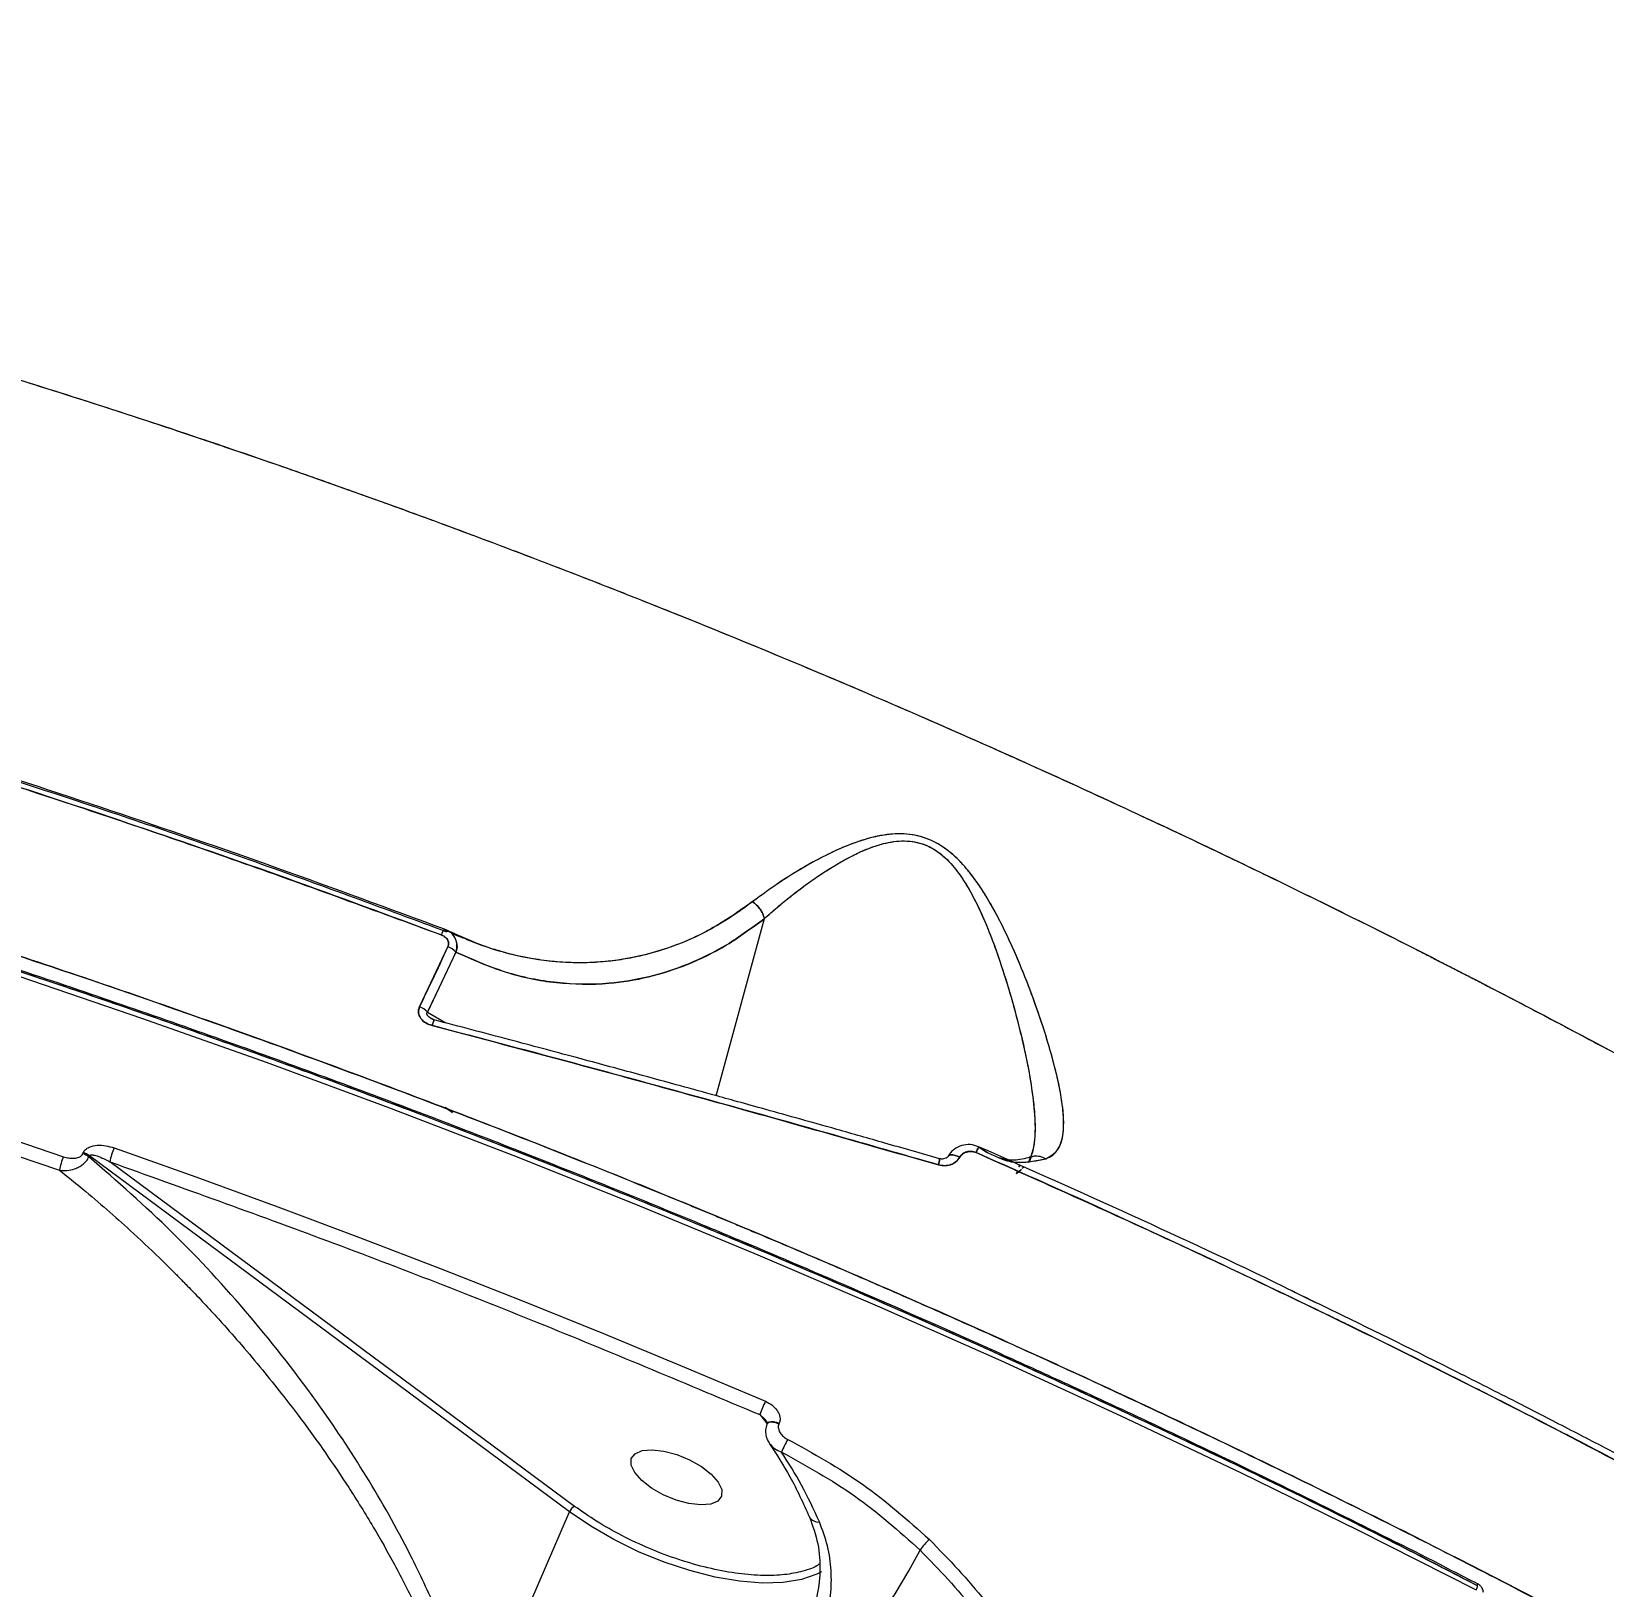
# Model space of a CAD drawing. Header units: millimetres. Extents: x -6234 to 7498, y -6127 to 5103.
# Drawn here: x 4652.8 to 4797.5, y -113.3 to 29.8 of the extents above; entities that cross this region are included whole.
import ezdxf

# ---------------------------------------------------------------- set-up
doc = ezdxf.new("R2010")
doc.units = ezdxf.units.MM
for name, color, linetype in [('DIKOM_ОБЪЕКТ', 7, 'Continuous'), ('DIKOM_РАЗМЕР_ЗОНА', 7, 'Continuous'), ('DIKOM_РАЗМЕР_ОБЪЕКТА', 7, 'Continuous')]:
    doc.layers.add(name, color=color, linetype=linetype)
doc.styles.add('style1', font='arial.ttf', dxfattribs={"width": 0.8})
doc.dimstyles.new('1-50', dxfattribs={"dimtxt": 300, "dimasz": 200, "dimexe": 100, "dimexo": 0, "dimgap": 100, "dimtad": 1, "dimtxsty": 'style1', "dimcen": 200, "dimclrd": 7, "dimclre": 7, "dimclrt": 7, "dimadec": 1, "dimazin": 2, "dimtfac": 1, "dimtmove": 0, "dimatfit": 2, "dimfxl": 0, "dimlwd": 25, "dimlwe": 18, "dimarcsym": 0})

# ---------------------------------------------------------------- blocks, each defined once
blk = doc.blocks.new('*D10')
at = {"layer": 'Defpoints', "color": 0, "transparency": 16777216}
for p in [(5627.97, 903.07), (-3229.39, -1461.51), (5627.97, -5097.58)]:
    blk.add_point(p, dxfattribs=at)
at = {"layer": 'DIKOM_РАЗМЕР_ОБЪЕКТА', "color": 7, "lineweight": 18, "transparency": 16777216}
for p, q in [((5627.97, 903.07), (5627.97, -5197.58)), ((-3229.39, -1461.51), (-3229.39, -5197.58))]:
    blk.add_line(p, q, dxfattribs=at)
at = {"layer": 'DIKOM_РАЗМЕР_ОБЪЕКТА', "color": 7, "lineweight": 25, "transparency": 16777216}
blk.add_line((-3029.39, -5097.58), (5427.97, -5097.58), dxfattribs=at)
at = {"layer": 'DIKOM_РАЗМЕР_ОБЪЕКТА', "color": 7, "transparency": 16777216}
for points in [[(-3029.39, -5064.25), (-3029.39, -5130.92), (-3229.39, -5097.58)], [(5427.97, -5064.25), (5427.97, -5130.92), (5627.97, -5097.58)]]:
    blk.add_solid(points, dxfattribs=at)
at = {"layer": 'DIKOM_РАЗМЕР_ОБЪЕКТА', "color": 7, "lineweight": 40, "transparency": 16777216, "insert": (1488.3, -4844.41), "char_height": 300, "attachment_point": 5, "style": 'style1'}
blk.add_mtext('8850', dxfattribs=at)
blk = doc.blocks.new('*D13')
at = {"layer": 'Defpoints', "color": 0, "transparency": 16777216}
for p in [(7498.07, 1778.2), (-5229.39, -1831.36), (7498.07, -6026.74)]:
    blk.add_point(p, dxfattribs=at)
at = {"layer": 'DIKOM_РАЗМЕР_ЗОНА', "color": 7, "lineweight": 18, "transparency": 16777216}
for p, q in [((7498.07, 1778.2), (7498.07, -6126.74)), ((-5229.39, -1831.36), (-5229.39, -6126.74))]:
    blk.add_line(p, q, dxfattribs=at)
at = {"layer": 'DIKOM_РАЗМЕР_ЗОНА', "color": 7, "lineweight": 25, "transparency": 16777216}
blk.add_line((-5029.39, -6026.74), (7298.07, -6026.74), dxfattribs=at)
at = {"layer": 'DIKOM_РАЗМЕР_ЗОНА', "color": 7, "transparency": 16777216}
for points in [[(-5029.39, -5993.4), (-5029.39, -6060.07), (-5229.39, -6026.74)], [(7298.07, -5993.4), (7298.07, -6060.07), (7498.07, -6026.74)]]:
    blk.add_solid(points, dxfattribs=at)
at = {"layer": 'DIKOM_РАЗМЕР_ЗОНА', "color": 7, "transparency": 16777216, "insert": (1560.69, -5773.56), "char_height": 300, "attachment_point": 5, "style": 'style1'}
blk.add_mtext('12750', dxfattribs=at)

msp = doc.modelspace()

# ---------------------------------------------------------------- linework, layer by layer
at = {"layer": 'DIKOM_ОБЪЕКТ', "color": 7, "linetype": 'Continuous', "lineweight": 15}
for p, q in [((4715.843, -68.094), (4720.288, -51.802)), ((4690.865, -52.783), (4691.213, -52.979)), ((4693.919, -54.123), (4691.232, -52.944)), ((4688.559, -59.903), (4691.164, -54.392)), ((4691.902, -54.884), (4689.293, -60.408)), ((4689.293, -60.408), (4690.964, -61.401)), ((4689.889, -61.118), (4689.598, -60.974)), ((4691.37, -69.515), (4691.127, -69.344)), ((4691.578, -69.66), (4691.341, -69.494)), ((4657.566, -73.428), (4657.61, -73.327)), ((4658.178, -73.623), (4658.134, -73.723)), ((4702.358, -106.373), (4658.178, -73.623)), ((4739.679, -73.285), (4739.791, -73.258)), ((4739.801, -73.256), (4739.711, -73.276)), ((4740.01, -72.792), (4740.874, -73.363)), ((4744.746, -74.051), (4744.831, -73.74)), ((4702.829, -105.876), (4660.068, -74.178)), ((4736.39, -73.891), (4736.419, -73.923)), ((4736.415, -73.899), (4736.39, -73.891)), ((4743.936, -74.871), (4743.501, -75.281)), ((4743.501, -75.281), (4743.574, -75.024)), ((4743.576, -75.025), (4743.501, -75.281)), ((4743.796, -74.495), (4743.704, -74.649)), ((4743.706, -74.649), (4743.793, -74.494)), ((4744.159, -74.659), (4744.02, -74.792)), ((4719.411, -80.673), (4719.416, -80.661)), ((4725.692, -83.363), (4725.707, -83.329)), ((4719.857, -97.439), (4720.545, -98.273)), ((4720.53, -98.307), (4720.526, -98.317)), ((4720.564, -98.229), (4720.53, -98.307)), ((4721.618, -98.301), (4721.651, -98.223)), ((4693.739, -126.273), (4702.358, -106.373)), ((4785.921, -113.006), (4785.918, -113.005))]:
    msp.add_line(p, q, dxfattribs=at)
at = {"layer": 'DIKOM_ОБЪЕКТ', "color": 7, "linetype": 'Continuous', "lineweight": 15, "flags": 128}
for points in [[(4528.772, -26.117), (4539.595, -28.009), (4550.516, -30.092), (4561.526, -32.364), (4572.615, -34.824), (4583.774, -37.47), (4594.993, -40.299), (4606.264, -43.308), (4617.577, -46.496), (4628.922, -49.86), (4640.289, -53.397), (4651.669, -57.103), (4663.053, -60.976), (4674.43, -65.013), (4685.792, -69.21), (4697.129, -73.563), (4708.431, -78.069), (4719.688, -82.724), (4730.891, -87.525), (4742.032, -92.466), (4753.099, -97.545), (4764.085, -102.756), (4774.979, -108.095), (4785.773, -113.559)], [(4590.474, -53.871), (4598.585, -56.033), (4606.719, -58.288), (4614.872, -60.634), (4623.04, -63.071), (4631.219, -65.598), (4639.407, -68.213), (4647.6, -70.916), (4655.794, -73.704)], [(4590.249, -55.167), (4598.342, -57.325), (4606.458, -59.574), (4614.593, -61.916), (4622.743, -64.348), (4630.904, -66.869), (4639.074, -69.478), (4647.249, -72.174), (4655.424, -74.957)], [(4689.909, -61.124), (4689.906, -61.101), (4689.897, -61.104), (4689.881, -61.135), (4689.858, -61.192), (4689.83, -61.273), (4689.796, -61.377), (4689.759, -61.5), (4689.718, -61.64)], [(4689.718, -61.64), (4689.759, -61.5), (4689.796, -61.377), (4689.83, -61.273), (4689.858, -61.192), (4689.881, -61.135), (4689.897, -61.104), (4689.906, -61.101), (4689.909, -61.124)], [(4690.919, -69.164), (4691.108, -69.288), (4691.369, -69.473)], [(4691.564, -69.624), (4691.108, -69.288), (4690.958, -69.188)], [(4660.448, -72.893), (4667.98, -75.568), (4675.507, -78.314), (4683.025, -81.129), (4690.531, -84.013), (4698.022, -86.964), (4705.496, -89.981), (4712.949, -93.063), (4720.38, -96.209)], [(4738.262, -73.761), (4738.045, -73.661), (4737.831, -73.588), (4737.632, -73.547), (4737.459, -73.54), (4737.324, -73.567), (4737.233, -73.627), (4737.206, -73.666)], [(4737.215, -73.651), (4737.233, -73.627), (4737.324, -73.567), (4737.459, -73.54), (4737.632, -73.547), (4737.831, -73.588), (4738.045, -73.661), (4738.262, -73.761)], [(4739.997, -72.783), (4740, -72.782), (4739.993, -72.802), (4739.976, -72.845), (4739.95, -72.907), (4739.915, -72.989), (4739.873, -73.088), (4739.825, -73.201), (4739.77, -73.327)], [(4739.77, -73.327), (4739.825, -73.201), (4739.873, -73.088), (4739.915, -72.989), (4739.95, -72.907), (4739.976, -72.845), (4739.993, -72.802), (4740, -72.782), (4739.997, -72.783)], [(4736.301, -74.458), (4736.338, -74.313), (4736.368, -74.183), (4736.392, -74.072), (4736.408, -73.983), (4736.415, -73.919), (4736.415, -73.882), (4736.407, -73.872), (4736.39, -73.891)], [(4736.39, -73.891), (4736.407, -73.872), (4736.415, -73.882), (4736.415, -73.919), (4736.408, -73.983), (4736.392, -74.072), (4736.368, -74.183), (4736.338, -74.313), (4736.301, -74.458)], [(4721.618, -98.301), (4721.353, -98.206), (4721.097, -98.151), (4720.868, -98.141), (4720.686, -98.176), (4720.565, -98.253), (4720.53, -98.307)], [(4720.564, -98.229), (4720.599, -98.175), (4720.72, -98.098), (4720.902, -98.063), (4721.13, -98.074), (4721.387, -98.129), (4721.651, -98.223)], [(4715.39, -102.92), (4716.029, -103.643), (4716.358, -104.331), (4716.35, -104.927), (4716.005, -105.385), (4715.351, -105.666), (4714.441, -105.747), (4713.35, -105.623), (4712.164, -105.304), (4710.982, -104.814), (4709.897, -104.195), (4708.998, -103.495), (4708.359, -102.772), (4708.03, -102.084), (4708.038, -101.488), (4708.383, -101.03), (4709.037, -100.749), (4709.947, -100.667), (4711.038, -100.791), (4712.224, -101.111), (4713.406, -101.601), (4714.491, -102.22), (4715.39, -102.92)], [(4725.533, -111.9), (4725.102, -112.124), (4723.701, -112.607), (4722.024, -112.878), (4720.111, -112.93), (4718.007, -112.762), (4715.761, -112.379), (4713.427, -111.788), (4711.059, -111.005), (4708.714, -110.048), (4706.447, -108.939), (4704.311, -107.704), (4702.358, -106.373)], [(4701.551, -149.479), (4704.24, -146.93), (4706.97, -144.246), (4709.716, -141.457), (4712.45, -138.587), (4715.145, -135.667), (4717.774, -132.726), (4720.312, -129.791), (4722.733, -126.892), (4725.014, -124.057), (4727.132, -121.315), (4729.066, -118.693), (4730.797, -116.217), (4732.308, -113.91), (4733.584, -111.796), (4734.612, -109.896)]]:
    msp.add_lwpolyline(points, dxfattribs=at)
at = {"layer": 'DIKOM_ОБЪЕКТ', "color": 7, "linetype": 'Continuous', "lineweight": 15}
for centre, radius, start, end in [((4691.504, -53.506), 0.964, 131.47903, 167.76746), ((4690.464, -56.242), 1.979, 43.35677, 69.2887), ((4687.859, -61.707), 1.936, 42.16771, 68.78999), ((4660.177, -75.677), 4.806, 155.76448, 171.37911), ((4656.863, -75.475), 2.165, 54.02494, 71.03225), ((4656.906, -75.375), 2.165, 54.02494, 71.03225), ((4664.797, -74.877), 4.781, 155.47155, 171.59065), ((4797.382, -129.664), 83.955, 156.51641, 157.42861), ((4743.99, -111.066), 24.361, 152.21829, 155.28045), ((4703.211, -106.712), 0.918, 114.59515, 158.341), ((4725.249, -106.373), 0.945, 210.6965, 276.19729), ((4739.122, -113.004), 5.477, 131.79968, 145.42901), ((4785.018, -113.061), 0.905, 326.60102, 3.43149)]:
    msp.add_arc(centre, radius, start, end, dxfattribs=at)
for points, knots in [([(4346.65, -16.013), (4346.957, -15.685), (4349.398, -13.077), (4354.825, -8.624), (4362.984, -2.696), (4372.101, 2.696), (4382.017, 7.573), (4392.498, 11.81), (4403.452, 15.441), (4414.832, 18.5), (4426.858, 21.055), (4439.535, 23.099), (4453.331, 24.671), (4468.247, 25.683), (4484.272, 26.049), (4500.833, 25.736), (4517.931, 24.739), (4535.566, 23.054), (4553.686, 20.675), (4572.197, 17.611), (4591.003, 13.876), (4610.066, 9.484), (4629.348, 4.444), (4648.746, -1.214), (4668.158, -7.453), (4687.525, -14.239), (4706.846, -21.567), (4726.125, -29.43), (4745.633, -37.953), (4765.243, -47.108), (4784.818, -56.86), (4803.981, -67.013), (4822.715, -77.569), (4841.077, -88.497), (4852.886, -96.071), (4858.808, -99.87)], [0, 0, 0, 0, 0.0043082, 0.0342233, 0.0642477, 0.0944593, 0.124623, 0.154608, 0.1827887, 0.2109478, 0.2391513, 0.2674669, 0.2959496, 0.3276262, 0.3591225, 0.3905362, 0.4219627, 0.4534994, 0.4852408, 0.5169668, 0.5485999, 0.5802399, 0.6119859, 0.6437291, 0.6752733, 0.7067144, 0.7381464, 0.7696623, 0.8013557, 0.8346689, 0.8677698, 0.9007488, 0.9337104, 0.9667586, 1, 1, 1, 1]), ([(4554.894, 20.39), (4558.429, 19.837), (4565.515, 18.728), (4576.315, 16.775), (4587.203, 14.613), (4598.151, 12.233), (4609.178, 9.635), (4620.367, 6.8), (4630.738, 3.986), (4640.27, 1.251), (4648.952, -1.355), (4657.822, -4.136), (4666.697, -7.038), (4674.189, -9.588), (4680.262, -11.717), (4685.066, -13.434), (4689.949, -15.215), (4694.911, -17.061), (4699.95, -18.974), (4705.067, -20.954), (4711.199, -23.374), (4718.446, -26.307), (4726.906, -29.835), (4735.74, -33.634), (4744.666, -37.594), (4752.717, -41.277), (4759.887, -44.639), (4766.125, -47.627), (4772.975, -50.976), (4778.002, -53.49), (4781.431, -55.23), (4782.571, -55.811), (4783.727, -56.402), (4784.898, -57.003), (4786.086, -57.615), (4787.484, -58.338), (4789.31, -59.287), (4791.778, -60.578), (4794.905, -62.229), (4798.685, -64.245), (4802.93, -66.54), (4807.167, -68.864), (4811.992, -71.545), (4817.051, -74.401), (4822.855, -77.738), (4830.298, -82.094), (4839.352, -87.543), (4849.428, -93.804), (4855.762, -97.9), (4858.808, -99.87)], [0, 0, 0, 0, 0.03561006, 0.0713872, 0.10733364, 0.14290899, 0.17836993, 0.21434639, 0.25084041, 0.27791192, 0.30553003, 0.33369479, 0.36240738, 0.38997278, 0.40494398, 0.42017486, 0.43566593, 0.45141604, 0.46742641, 0.48369712, 0.50022792, 0.5259924, 0.55305503, 0.5814161, 0.61107498, 0.63940054, 0.65969507, 0.68111897, 0.70060845, 0.72722911, 0.73095943, 0.73474648, 0.73858991, 0.74248976, 0.74644646, 0.75045923, 0.7564868, 0.76474914, 0.77524711, 0.7879816, 0.80295222, 0.81834298, 0.83121558, 0.85241948, 0.87052118, 0.89152082, 0.9303476, 0.9665076, 1, 1, 1, 1]), ([(4905.222, -185.536), (4900.2, -181.832), (4890.174, -174.438), (4874.45, -163.606), (4858.311, -153.017), (4841.729, -142.697), (4824.716, -132.64), (4807.605, -123.036), (4790.424, -113.871), (4773.261, -105.165), (4755.865, -96.783), (4738.325, -88.765), (4720.307, -80.961), (4701.799, -73.394), (4682.795, -66.093), (4663.654, -59.209), (4644.449, -52.774), (4625.285, -46.823), (4606.626, -41.489), (4588.495, -36.741), (4570.88, -32.547), (4553.42, -28.809), (4536.114, -25.533), (4518.667, -22.674), (4501.193, -20.287), (4483.805, -18.417), (4466.886, -17.11), (4450.431, -16.36), (4434.443, -16.17), (4419.221, -16.535), (4404.78, -17.423), (4391.161, -18.798), (4378.147, -20.665), (4365.763, -23.016), (4353.77, -25.904), (4342.205, -29.362), (4331.125, -33.431), (4320.784, -38.04), (4311.244, -43.167), (4302.554, -48.781), (4294.882, -54.744), (4288.169, -61.02), (4282.349, -67.577), (4277.332, -74.558), (4273.499, -81.011), (4271.689, -85.286), (4270.981, -86.96)], [0, 0, 0, 0, 0.0236888, 0.0472875, 0.0707666, 0.0941835, 0.1175935, 0.1410514, 0.1632644, 0.1856013, 0.2078607, 0.230009, 0.2520943, 0.2755011, 0.2989446, 0.3224811, 0.3461601, 0.3697779, 0.3932693, 0.4153537, 0.4374228, 0.459523, 0.4817013, 0.5040056, 0.5276569, 0.5511696, 0.5746011, 0.5980073, 0.6214432, 0.6449647, 0.6672726, 0.6895733, 0.7117491, 0.7338481, 0.7559172, 0.7793422, 0.8028415, 0.8264719, 0.8501419, 0.8736691, 0.8971077, 0.9191766, 0.9412629, 0.9634133, 0.9856755, 1, 1, 1, 1]), ([(4728.95, -86.067), (4725.388, -84.539), (4720.364, -82.383), (4712.881, -79.274), (4706.429, -76.64), (4698.703, -73.564), (4690.555, -70.402), (4681.988, -67.172), (4673.12, -63.928), (4664.019, -60.704), (4654.737, -57.525), (4645.316, -54.411), (4635.787, -51.378), (4626.177, -48.436), (4616.507, -45.597), (4606.797, -42.869), (4597.064, -40.258), (4587.322, -37.77), (4577.584, -35.41), (4567.864, -33.184), (4558.172, -31.094), (4548.519, -29.144), (4538.915, -27.337), (4529.37, -25.675), (4519.893, -24.161), (4510.493, -22.798), (4501.178, -21.586), (4491.956, -20.527), (4482.835, -19.623), (4473.823, -18.874), (4464.926, -18.281), (4456.153, -17.846), (4447.509, -17.569), (4439.001, -17.449), (4430.635, -17.488), (4422.419, -17.685), (4414.357, -18.041), (4406.455, -18.554), (4398.718, -19.225), (4391.153, -20.054), (4383.764, -21.04), (4376.555, -22.182), (4369.532, -23.48), (4362.699, -24.932), (4356.06, -26.539), (4349.62, -28.299), (4343.381, -30.212), (4337.348, -32.276), (4331.524, -34.491), (4325.913, -36.856), (4320.517, -39.371), (4315.34, -42.034), (4310.385, -44.846), (4305.654, -47.806), (4301.153, -50.915), (4296.875, -54.168), (4292.86, -57.584), (4290.216, -59.97), (4288.983, -61.254), (4288.932, -61.308)], [0, 0, 0, 0, 0.0198332, 0.0279779, 0.0414873, 0.0555318, 0.0706097, 0.0863533, 0.1026135, 0.1192722, 0.1362449, 0.1534689, 0.1708977, 0.1884942, 0.2062304, 0.2240835, 0.2420357, 0.2600716, 0.2781794, 0.2963485, 0.3145706, 0.3328379, 0.3511443, 0.3694841, 0.3878526, 0.4062462, 0.4246606, 0.4430928, 0.4615402, 0.4799997, 0.4984697, 0.5169482, 0.5354331, 0.5539228, 0.5724165, 0.5909126, 0.6094103, 0.627909, 0.646408, 0.664907, 0.6834055, 0.701904, 0.7204026, 0.7389017, 0.7574025, 0.7759056, 0.7944131, 0.8129263, 0.8314478, 0.8499804, 0.8685275, 0.8870926, 0.9056808, 0.924297, 0.9429473, 0.9616388, 0.9803788, 0.999176, 1, 1, 1, 1]), ([(4353.26, -27.653), (4353.665, -27.531), (4357.98, -26.238), (4366.861, -24.254), (4379.971, -21.772), (4393.858, -19.885), (4408.388, -18.541), (4423.508, -17.766), (4438.829, -17.559), (4454.286, -17.88), (4469.848, -18.69), (4485.823, -19.995), (4502.214, -21.799), (4519.321, -24.15), (4537.077, -27.073), (4555.405, -30.585), (4573.907, -34.613), (4592.582, -39.155), (4611.432, -44.211), (4630.091, -49.677), (4648.502, -55.51), (4666.566, -61.652), (4684.551, -68.183), (4702.413, -75.083), (4720.512, -82.497), (4738.846, -90.446), (4757.384, -98.98), (4773.07, -106.539), (4782.445, -111.386), (4785.801, -113.121)], [0, 0, 0, 0, 0.0041121, 0.0437857, 0.0835218, 0.1234157, 0.1635505, 0.2035824, 0.2433995, 0.2808319, 0.3182385, 0.3556977, 0.3932888, 0.4310942, 0.4711822, 0.5110356, 0.5507511, 0.5904236, 0.6301469, 0.6700152, 0.7078266, 0.7456255, 0.7832126, 0.8206697, 0.8580758, 0.8977809, 0.9376114, 0.9776641, 1, 1, 1, 1]), ([(4353.263, -27.652), (4353.607, -27.547), (4358.128, -26.169), (4367.601, -24.093), (4381.722, -21.478), (4396.719, -19.557), (4412.438, -18.259), (4428.805, -17.616), (4445.737, -17.618), (4463.209, -18.263), (4481.221, -19.549), (4499.763, -21.478), (4518.779, -24.051), (4538.173, -27.257), (4557.843, -31.076), (4577.723, -35.491), (4597.794, -40.494), (4618.062, -46.088), (4638.498, -52.268), (4659.019, -59.015), (4679.488, -66.283), (4699.84, -74.042), (4720.054, -82.288), (4740.115, -90.999), (4759.961, -100.201), (4775.21, -107.586), (4783.714, -112.031), (4785.8, -113.122)], [0, 0, 0, 0, 0.0035053, 0.046112, 0.0886905, 0.1314929, 0.1744411, 0.2173046, 0.2598779, 0.302423, 0.3450376, 0.3877427, 0.4306614, 0.473586, 0.5162944, 0.5589105, 0.6014541, 0.6440273, 0.6868844, 0.7298341, 0.7726397, 0.8152201, 0.8578296, 0.9005275, 0.9431967, 0.9860622, 1, 1, 1, 1]), ([(4519.061, -22.813), (4524.826, -23.726), (4536.453, -25.568), (4554.393, -29.005), (4570.712, -32.523), (4585.271, -35.978), (4594.785, -38.395), (4601.258, -40.108), (4604.622, -41.014), (4607.999, -41.938), (4611.39, -42.88), (4614.792, -43.841), (4621.193, -45.677), (4630.807, -48.533), (4643.848, -52.621), (4657.514, -57.138), (4671.182, -61.899), (4684.79, -66.878), (4697.71, -71.826), (4706.668, -75.406), (4711.541, -77.396), (4712.76, -77.896), (4713.982, -78.399), (4715.207, -78.906), (4716.435, -79.415), (4717.666, -79.928), (4718.9, -80.444), (4720.751, -81.221), (4723.542, -82.4), (4727.589, -84.13), (4732.613, -86.309), (4738.611, -88.954), (4745.577, -92.087), (4753.484, -95.726), (4762.315, -99.893), (4771.065, -104.138), (4779.585, -108.38), (4787.732, -112.533), (4794.165, -115.894), (4798.767, -118.338), (4801.415, -119.756), (4804.098, -121.204), (4806.817, -122.683), (4809.57, -124.192), (4812.358, -125.734), (4815.179, -127.306), (4822.131, -131.216), (4832.892, -137.431), (4847.031, -145.968), (4860.3, -154.328), (4872.72, -162.478), (4884.304, -170.391), (4895.104, -178.035), (4901.905, -183.077), (4905.222, -185.536)], [0, 0, 0, 0, 0.0448231, 0.090408, 0.1367551, 0.1677634, 0.1991032, 0.2073667, 0.2156524, 0.2239614, 0.232293, 0.2406473, 0.2490247, 0.279393, 0.3112483, 0.3445917, 0.379422, 0.4113033, 0.4443368, 0.4743595, 0.4773561, 0.4803617, 0.4833757, 0.4863983, 0.4894298, 0.4924694, 0.4955182, 0.498575, 0.5062016, 0.5162332, 0.5286691, 0.543639, 0.5610517, 0.5809083, 0.6032078, 0.627951, 0.6476492, 0.6686614, 0.6909874, 0.6978165, 0.7047596, 0.7118169, 0.7189882, 0.7262733, 0.7336727, 0.7411861, 0.7488138, 0.7894229, 0.8284571, 0.8659163, 0.9017997, 0.9361085, 0.9688418, 1, 1, 1, 1]), ([(4608.362, -26.827), (4613.458, -28.227), (4623.637, -31.023), (4638.974, -35.623), (4655.239, -40.805), (4672.452, -46.636), (4684.519, -51.077), (4690.561, -53.301)], [0, 0, 0, 0, 0.1870198, 0.373556, 0.5598971, 0.7796485, 1, 1, 1, 1]), ([(4690.561, -53.301), (4685.809, -51.545), (4676.489, -48.101), (4662.755, -43.34), (4649.084, -38.817), (4635.429, -34.547), (4621.742, -30.493), (4612.782, -28.038), (4608.362, -26.827)], [0, 0, 0, 0, 0.1733431, 0.3400072, 0.4999995, 0.6711, 0.8377643, 1, 1, 1, 1]), ([(4690.865, -52.783), (4685.746, -50.893), (4675.521, -47.118), (4660.163, -41.83), (4643.915, -36.539), (4626.764, -31.299), (4614.786, -27.995), (4608.789, -26.341)], [0, 0, 0, 0, 0.1870172, 0.3735513, 0.5598934, 0.7796456, 1, 1, 1, 1]), ([(4610.891, -27.075), (4615.742, -28.414), (4625.704, -31.164), (4641.106, -35.802), (4657.302, -40.998), (4674.055, -46.711), (4685.381, -50.9), (4691.063, -53.002)], [0, 0, 0, 0, 0.18258071, 0.37490777, 0.57644999, 0.78750646, 1, 1, 1, 1]), ([(4746.172, -73.893), (4746.591, -73.659), (4747.426, -73.195), (4747.852, -71.618), (4747.832, -69.555), (4747.417, -67.057), (4746.713, -64.252), (4745.771, -61.211), (4744.618, -57.991), (4743.244, -54.629), (4741.592, -51.185), (4739.862, -48.317), (4738.042, -46.201), (4736.329, -44.839), (4734.233, -44.03), (4732.055, -43.948), (4730.027, -44.334), (4727.536, -45.175), (4724.747, -46.552), (4721.752, -48.371), (4720.056, -49.618), (4719.207, -50.242)], [0, 0, 0, 0, 0.0618931, 0.1234023, 0.1852487, 0.2470145, 0.3091223, 0.3707906, 0.4326099, 0.4951157, 0.5578595, 0.6209486, 0.6531031, 0.6854615, 0.717761, 0.7499448, 0.7818904, 0.8134126, 0.8761068, 0.9380018, 1, 1, 1, 1]), ([(4746.172, -73.893), (4746.4, -73.794), (4746.861, -73.594), (4747.322, -73.061), (4747.638, -72.365), (4747.82, -71.439), (4747.847, -70.225), (4747.693, -68.68), (4747.318, -66.643), (4746.664, -64.08), (4745.808, -61.343), (4744.92, -58.833), (4744.064, -56.621), (4743.176, -54.534), (4742.292, -52.647), (4741.387, -50.903), (4740.4, -49.227), (4739.427, -47.84), (4738.575, -46.828), (4737.838, -46.078), (4737.038, -45.411), (4735.847, -44.642), (4734.5, -44.149), (4733.099, -43.988), (4731.984, -44.01), (4730.783, -44.184), (4729.49, -44.513), (4728.044, -45.017), (4726.455, -45.711), (4724.288, -46.831), (4721.763, -48.364), (4720.061, -49.614), (4719.207, -50.241)], [0, 0, 0, 0, 0.0311053, 0.062941, 0.0936041, 0.1252868, 0.1649249, 0.2064782, 0.2502167, 0.3127724, 0.3749478, 0.4164642, 0.4585075, 0.4997841, 0.5319773, 0.5619731, 0.5953197, 0.6246629, 0.6409883, 0.6560381, 0.6723776, 0.6876088, 0.7188923, 0.7341687, 0.750417, 0.7692626, 0.7901197, 0.8132478, 0.8430384, 0.8757788, 0.9377002, 1, 1, 1, 1]), ([(4720.289, -51.793), (4720.676, -51.45), (4721.449, -50.765), (4722.707, -49.742), (4724.033, -48.731), (4725.323, -47.826), (4726.52, -47.058), (4727.56, -46.449), (4728.612, -45.894), (4729.717, -45.393), (4730.922, -44.966), (4732.395, -44.632), (4733.871, -44.621), (4735.193, -45.028), (4736.088, -45.516), (4736.894, -46.155), (4737.583, -46.87), (4738.209, -47.666), (4739.051, -48.924), (4739.997, -50.716), (4740.978, -52.997), (4741.956, -55.656), (4742.899, -58.641), (4743.771, -61.868), (4744.468, -64.941), (4744.916, -67.504), (4745.15, -69.57), (4745.213, -71.173), (4745.148, -72.437), (4744.992, -73.084), (4744.929, -73.34)], [0, 0, 0, 0, 0.03473718, 0.06930694, 0.10380038, 0.13831539, 0.16428512, 0.1874613, 0.20786171, 0.2317751, 0.2550858, 0.27755458, 0.31243169, 0.32966091, 0.34733682, 0.36394896, 0.3823184, 0.39889162, 0.41727977, 0.46301315, 0.50884918, 0.55556719, 0.62470321, 0.69338438, 0.7620977, 0.83141633, 0.87840567, 0.92453989, 0.97004768, 1, 1, 1, 1]), ([(4720.289, -51.793), (4721.085, -51.1), (4722.674, -49.72), (4725.455, -47.69), (4728.028, -46.129), (4730.319, -45.138), (4732.154, -44.639), (4733.808, -44.621), (4735.074, -44.982), (4736.256, -45.584), (4737.505, -46.704), (4739.049, -48.814), (4740.474, -51.693), (4741.947, -55.552), (4743.222, -59.71), (4744.29, -64.003), (4744.957, -67.612), (4745.227, -70.495), (4745.185, -72.72), (4744.775, -73.746), (4744.573, -74.251)], [0, 0, 0, 0, 0.0673132, 0.1342098, 0.2012066, 0.2342968, 0.2670949, 0.2991528, 0.3149944, 0.3310649, 0.3636107, 0.3968942, 0.463872, 0.5315489, 0.6219116, 0.7115571, 0.8015964, 0.868639, 0.9353488, 1, 1, 1, 1]), ([(4719.207, -50.242), (4717.929, -51.141), (4715.376, -52.936), (4711.361, -54.637), (4707.294, -55.661), (4703.142, -55.98), (4698.981, -55.603), (4694.839, -54.592), (4692.19, -53.386), (4690.865, -52.783)], [0, 0, 0, 0, 0.1397296, 0.2790032, 0.4195416, 0.5603511, 0.7076721, 0.853785, 1, 1, 1, 1]), ([(4719.207, -50.241), (4718.454, -50.793), (4716.943, -51.9), (4714.586, -53.212), (4712.409, -54.173), (4710.401, -54.852), (4708.624, -55.311), (4706.804, -55.639), (4704.942, -55.835), (4702.98, -55.889), (4700.986, -55.786), (4698.802, -55.494), (4696.934, -55.104), (4695.737, -54.722), (4695.372, -54.605)], [0, 0, 0, 0, 0.09906443, 0.19894444, 0.30035912, 0.37258386, 0.4488436, 0.52050193, 0.59743707, 0.6790358, 0.76362342, 0.84582545, 0.95302083, 1, 1, 1, 1]), ([(4719.207, -50.242), (4719.331, -50.339), (4719.584, -50.538), (4719.901, -50.927), (4720.152, -51.354), (4720.244, -51.648), (4720.289, -51.793)], [0, 0, 0, 0, 0.2461556, 0.5000639, 0.7538737, 1, 1, 1, 1]), ([(4720.289, -51.793), (4720.244, -51.648), (4720.153, -51.354), (4719.901, -50.926), (4719.584, -50.537), (4719.331, -50.339), (4719.207, -50.242)], [0, 0, 0, 0, 0.2462473, 0.5001715, 0.7539422, 1, 1, 1, 1]), ([(4691.902, -54.884), (4693.406, -55.552), (4696.415, -56.888), (4701.145, -57.827), (4705.572, -57.907), (4709.634, -57.255), (4713.263, -56.079), (4716.847, -54.345), (4719.138, -52.652), (4720.288, -51.802)], [0, 0, 0, 0, 0.165646, 0.3315212, 0.4990015, 0.6247155, 0.7500134, 0.8746244, 1, 1, 1, 1]), ([(4720.288, -51.802), (4719.14, -52.65), (4716.853, -54.34), (4713.276, -56.073), (4709.655, -57.249), (4705.611, -57.903), (4701.188, -57.833), (4696.447, -56.901), (4693.416, -55.556), (4691.902, -54.884)], [0, 0, 0, 0, 0.1251552, 0.2495253, 0.3745776, 0.5000478, 0.6660948, 0.8332502, 1, 1, 1, 1]), ([(4720.288, -51.802), (4720.288, -51.801), (4720.289, -51.798), (4720.289, -51.795), (4720.289, -51.794), (4720.289, -51.793)], [0, 0, 0, 0, 0.554752, 0.7918824, 1, 1, 1, 1]), ([(4720.288, -51.802), (4720.288, -51.801), (4720.289, -51.798), (4720.289, -51.795), (4720.289, -51.794), (4720.289, -51.793)], [0, 0, 0, 0, 0.5673127, 0.7912536, 1, 1, 1, 1]), ([(4690.561, -53.301), (4690.687, -53.36), (4690.937, -53.478), (4691.177, -53.776), (4691.258, -54.105), (4691.195, -54.296), (4691.164, -54.392)], [0, 0, 0, 0, 0.280615, 0.5602478, 0.779611, 1, 1, 1, 1]), ([(4691.164, -54.392), (4691.185, -54.338), (4691.226, -54.232), (4691.235, -54.061), (4691.205, -53.892), (4691.106, -53.682), (4690.897, -53.456), (4690.673, -53.353), (4690.561, -53.301)], [0, 0, 0, 0, 0.1270571, 0.2511531, 0.3749955, 0.5011042, 0.750618, 1, 1, 1, 1]), ([(4691.902, -54.884), (4691.957, -54.627), (4692.066, -54.115), (4691.799, -53.458), (4691.374, -53.009), (4691.032, -52.857), (4690.865, -52.783)], [0, 0, 0, 0, 0.2887191, 0.5762756, 0.7934483, 1, 1, 1, 1]), ([(4694.68, -54.392), (4694.654, -54.384), (4693.989, -54.18), (4692.871, -53.73), (4691.797, -53.221), (4691.342, -53.005)], [0, 0, 0, 0, 0.0233296, 0.5862548, 1, 1, 1, 1]), ([(4691.453, -53.144), (4691.55, -53.179), (4691.91, -53.309), (4692.268, -53.452), (4692.53, -53.556)], [0, 0, 0, 0, 0.2691844, 1, 1, 1, 1]), ([(4691.164, -54.392), (4690.681, -55.425), (4689.82, -57.27), (4688.944, -59.098), (4688.559, -59.903)], [0, 0, 0, 0, 0.5600014, 1, 1, 1, 1]), ([(4689.293, -60.408), (4689.784, -59.381), (4690.66, -57.548), (4691.523, -55.698), (4691.902, -54.884)], [0, 0, 0, 0, 0.5599965, 1, 1, 1, 1]), ([(4691.916, -53.915), (4691.951, -54.017), (4692.055, -54.325), (4691.964, -54.66), (4691.902, -54.884)], [0, 0, 0, 0, 0.3315887, 1, 1, 1, 1]), ([(4688.559, -59.903), (4688.503, -60.089), (4688.392, -60.46), (4688.65, -61.023), (4689.12, -61.435), (4689.519, -61.572), (4689.718, -61.64)], [0, 0, 0, 0, 0.2497578, 0.4991839, 0.7502137, 1, 1, 1, 1]), ([(4689.718, -61.64), (4689.519, -61.572), (4689.121, -61.436), (4688.725, -61.088), (4688.524, -60.745), (4688.45, -60.462), (4688.454, -60.173), (4688.524, -59.993), (4688.559, -59.903)], [0, 0, 0, 0, 0.2483229, 0.4980159, 0.6250034, 0.7486425, 0.873848, 1, 1, 1, 1]), ([(4689.909, -61.124), (4689.744, -61.052), (4689.533, -60.958), (4689.32, -60.76), (4689.252, -60.656), (4689.228, -60.573), (4689.23, -60.51), (4689.252, -60.453), (4689.279, -60.424), (4689.293, -60.408)], [0, 0, 0, 0, 0.4983685, 0.6394643, 0.7489704, 0.8079986, 0.8663075, 0.928831, 1, 1, 1, 1]), ([(4689.909, -61.124), (4689.753, -61.056), (4689.555, -60.969), (4689.349, -60.789), (4689.267, -60.686), (4689.228, -60.589), (4689.229, -60.512), (4689.252, -60.453), (4689.279, -60.424), (4689.293, -60.408)], [0, 0, 0, 0, 0.4708747, 0.6003936, 0.7102501, 0.8042995, 0.8645184, 0.9284156, 1, 1, 1, 1]), ([(4689.718, -61.64), (4694.078, -62.791), (4702.796, -65.094), (4718.347, -69.338), (4729.49, -72.516), (4736.301, -74.458)], [0, 0, 0, 0, 0.2801073, 0.5599876, 1, 1, 1, 1]), ([(4736.301, -74.458), (4733.094, -73.538), (4726.831, -71.74), (4717.464, -69.117), (4708.168, -66.56), (4698.911, -64.06), (4692.743, -62.436), (4689.718, -61.64)], [0, 0, 0, 0, 0.20743432, 0.40496978, 0.60383493, 0.80572842, 1, 1, 1, 1]), ([(4736.416, -73.898), (4734.734, -73.415), (4731.582, -72.51), (4727.165, -71.257), (4723.383, -70.192), (4720.236, -69.312), (4717.648, -68.593), (4715.027, -67.868), (4711.852, -66.995), (4707.678, -65.856), (4702.575, -64.477), (4696.543, -62.864), (4692.21, -61.727), (4689.889, -61.118)], [0, 0, 0, 0, 0.1089558, 0.2041407, 0.2855771, 0.353289, 0.4072782, 0.4524961, 0.5222937, 0.6119172, 0.7213821, 0.8507259, 1, 1, 1, 1]), ([(4655.424, -74.957), (4655.646, -74.973), (4656.099, -75.007), (4656.714, -74.869), (4657.205, -74.658), (4657.574, -74.423), (4657.914, -74.11), (4658.06, -73.854), (4658.134, -73.723)], [0, 0, 0, 0, 0.2197898, 0.4507456, 0.5749638, 0.7071191, 0.849664, 1, 1, 1, 1]), ([(4655.794, -73.704), (4655.95, -73.75), (4656.262, -73.842), (4656.682, -73.866), (4657.009, -73.824), (4657.244, -73.747), (4657.452, -73.622), (4657.529, -73.491), (4657.566, -73.428)], [0, 0, 0, 0, 0.2485101, 0.4979925, 0.6297075, 0.7488235, 0.8788268, 1, 1, 1, 1]), ([(4657.61, -73.327), (4657.637, -73.275), (4657.692, -73.168), (4657.863, -72.988), (4658.246, -72.752), (4658.904, -72.628), (4659.696, -72.671), (4660.197, -72.819), (4660.448, -72.893)], [0, 0, 0, 0, 0.0621637, 0.1260194, 0.2514038, 0.5007444, 0.7504351, 1, 1, 1, 1]), ([(4693.739, -126.273), (4693.268, -124.511), (4692.314, -120.949), (4690.296, -115.771), (4687.573, -109.887), (4683.994, -103.481), (4679.028, -95.955), (4673.006, -88.253), (4665.89, -80.493), (4660.722, -75.982), (4658.134, -73.723)], [0, 0, 0, 0, 0.0819741, 0.1657268, 0.2500105, 0.3755456, 0.5002626, 0.6658821, 0.8326599, 1, 1, 1, 1]), ([(4658.178, -73.623), (4658.184, -73.612), (4658.196, -73.591), (4658.244, -73.557), (4658.39, -73.523), (4658.702, -73.574), (4659.293, -73.769), (4659.758, -74.015), (4660.068, -74.178)], [0, 0, 0, 0, 0.0186241, 0.0391817, 0.0904489, 0.2499536, 0.5001665, 1, 1, 1, 1]), ([(4736.301, -74.458), (4736.517, -74.498), (4736.948, -74.577), (4737.532, -74.427), (4737.993, -74.153), (4738.173, -73.891), (4738.262, -73.761)], [0, 0, 0, 0, 0.2795246, 0.5597072, 0.7802019, 1, 1, 1, 1]), ([(4738.262, -73.761), (4738.158, -73.908), (4737.949, -74.203), (4737.443, -74.459), (4736.877, -74.57), (4736.493, -74.495), (4736.301, -74.458)], [0, 0, 0, 0, 0.2499907, 0.5004771, 0.7507652, 1, 1, 1, 1]), ([(4737.215, -73.651), (4737.202, -73.675), (4737.176, -73.727), (4737.029, -73.848), (4736.816, -73.915), (4736.599, -73.93), (4736.478, -73.909), (4736.416, -73.898)], [0, 0, 0, 0, 0.1971933, 0.4265605, 0.6959541, 0.84468, 1, 1, 1, 1]), ([(4739.999, -72.784), (4739.745, -72.701), (4739.24, -72.535), (4738.425, -72.642), (4737.827, -72.943), (4737.431, -73.307), (4737.287, -73.535), (4737.215, -73.651)], [0, 0, 0, 0, 0.2460711, 0.4891032, 0.7373207, 0.8666061, 1, 1, 1, 1]), ([(4739.77, -73.327), (4739.627, -73.282), (4739.342, -73.192), (4738.898, -73.247), (4738.577, -73.402), (4738.371, -73.588), (4738.298, -73.704), (4738.262, -73.761)], [0, 0, 0, 0, 0.2499243, 0.4993529, 0.7492402, 0.8760294, 1, 1, 1, 1]), ([(4738.262, -73.761), (4738.355, -73.638), (4738.541, -73.392), (4738.969, -73.231), (4739.394, -73.203), (4739.645, -73.285), (4739.77, -73.327)], [0, 0, 0, 0, 0.2789177, 0.5584129, 0.77891, 1, 1, 1, 1]), ([(4739.77, -73.327), (4745.773, -76.008), (4757.768, -81.365), (4774.23, -89.247), (4789.259, -96.737), (4798.297, -101.481), (4802.82, -103.856)], [0, 0, 0, 0, 0.28020295, 0.55992212, 0.77977237, 1, 1, 1, 1]), ([(4802.82, -103.856), (4800.344, -102.549), (4795.697, -100.097), (4789.13, -96.723), (4783.696, -93.977), (4779.318, -91.797), (4776.569, -90.443), (4774.927, -89.639), (4774.19, -89.279), (4773.498, -88.942), (4772.852, -88.627), (4772.251, -88.336), (4768.027, -86.289), (4760.462, -82.691), (4749.818, -77.783), (4743.007, -74.762), (4739.77, -73.327)], [0, 0, 0, 0, 0.1208202, 0.2266464, 0.3174769, 0.3821893, 0.4363192, 0.4487474, 0.4604515, 0.4714278, 0.4816791, 0.491204, 0.5000063, 0.6824334, 0.8490969, 1, 1, 1, 1]), ([(4771.415, -87.317), (4770.302, -86.768), (4764.595, -83.951), (4754.118, -79.088), (4744.707, -74.886), (4739.997, -72.783)], [0, 0, 0, 0, 0.10793, 0.5535773, 1, 1, 1, 1]), ([(4739.997, -72.783), (4740.178, -72.914), (4740.469, -73.125), (4740.763, -73.298), (4740.874, -73.363)], [0, 0, 0, 0, 0.624212, 1, 1, 1, 1]), ([(4740.874, -73.363), (4741.703, -73.736), (4743.367, -74.485), (4745.235, -74.091), (4746.172, -73.893)], [0, 0, 0, 0, 0.4983296, 1, 1, 1, 1]), ([(4744.748, -73.743), (4744.243, -73.884), (4743.245, -74.163), (4742.367, -73.935), (4741.934, -73.823)], [0, 0, 0, 0, 0.5065084, 1, 1, 1, 1]), ([(4744.986, -73.154), (4744.934, -73.355), (4744.837, -73.735), (4744.734, -73.751), (4744.685, -73.758)], [0, 0, 0, 0, 0.5273034, 1, 1, 1, 1]), ([(4746.172, -73.893), (4746.004, -73.819), (4745.665, -73.669), (4745.156, -73.633), (4744.856, -73.727), (4744.729, -73.766)], [0, 0, 0, 0, 0.3612388, 0.7313067, 1, 1, 1, 1]), ([(4655.424, -74.957), (4656.136, -75.525), (4657.607, -76.7), (4659.779, -78.55), (4662.139, -80.656), (4664.184, -82.583), (4665.592, -83.971), (4666.209, -84.591), (4666.482, -84.867), (4666.757, -85.146), (4666.941, -85.337), (4667.036, -85.432), (4667.04, -85.436), (4667.055, -85.453), (4667.115, -85.512), (4667.342, -85.748), (4668.454, -86.896), (4670.116, -88.687), (4672.232, -91.083), (4674.064, -93.258), (4675.802, -95.42), (4677.748, -97.95), (4679.824, -100.812), (4682.133, -104.241), (4684.259, -107.665), (4686.32, -111.303), (4688.168, -114.928), (4689.886, -118.769), (4691.367, -122.6), (4692.137, -125.274), (4692.504, -126.55)], [0, 0, 0, 0, 0.0443925, 0.0917393, 0.1380775, 0.1967883, 0.2262694, 0.2323205, 0.2384571, 0.2446788, 0.2509855, 0.2509962, 0.2510762, 0.2512846, 0.2520676, 0.2550705, 0.2668468, 0.3278543, 0.3705359, 0.4172089, 0.4610573, 0.4999189, 0.565545, 0.6245764, 0.6901541, 0.7500643, 0.8151022, 0.8747093, 0.940203, 1, 1, 1, 1]), ([(4660.068, -74.178), (4666.746, -76.57), (4680.104, -81.353), (4700.069, -89.12), (4713.262, -94.666), (4719.857, -97.439)], [0, 0, 0, 0, 0.3333131, 0.6666805, 1, 1, 1, 1]), ([(4741.834, -73.78), (4741.978, -73.846), (4742.588, -74.127), (4744.012, -74.336), (4745.354, -74.06), (4746.172, -73.893)], [0, 0, 0, 0, 0.1077887, 0.4558603, 1, 1, 1, 1]), ([(4744.66, -74.06), (4744.643, -74.128), (4744.624, -74.203), (4744.578, -74.246), (4744.573, -74.251)], [0, 0, 0, 0, 0.8987866, 1, 1, 1, 1]), ([(4785.913, -113.015), (4785.149, -112.618), (4781.299, -110.619), (4774.344, -107.139), (4765.192, -102.646), (4756.506, -98.505), (4748.948, -94.989), (4742.155, -91.897), (4735.726, -89.02), (4731.233, -87.062), (4728.95, -86.067)], [0, 0, 0, 0, 0.0413046, 0.2079214, 0.3713207, 0.5274156, 0.6656955, 0.7674251, 0.8818358, 1, 1, 1, 1]), ([(4802.985, -103.318), (4801.106, -102.325), (4797.737, -100.544), (4793.232, -98.208), (4789.714, -96.404), (4786.781, -94.913), (4781.256, -92.129), (4775.286, -89.168), (4770.193, -86.728), (4768.86, -86.089)], [0, 0, 0, 0, 0.1675669, 0.3005902, 0.3991721, 0.478213, 0.5588756, 0.8845031, 1, 1, 1, 1]), ([(4720.38, -96.209), (4720.583, -96.313), (4720.988, -96.52), (4721.39, -96.929), (4721.616, -97.306), (4721.718, -97.612), (4721.746, -97.928), (4721.683, -98.125), (4721.651, -98.223)], [0, 0, 0, 0, 0.2492661, 0.4985272, 0.6273316, 0.7492875, 0.8745188, 1, 1, 1, 1]), ([(4719.857, -97.439), (4720.047, -97.581), (4720.254, -97.735), (4720.409, -97.958), (4720.422, -97.976)], [0, 0, 0, 0, 0.9168799, 1, 1, 1, 1]), ([(4720.526, -98.317), (4720.471, -98.493), (4720.367, -98.828), (4720.414, -99.326), (4720.549, -99.752), (4720.696, -99.991), (4720.767, -100.105)], [0, 0, 0, 0, 0.2894577, 0.551014, 0.785363, 1, 1, 1, 1]), ([(4720.423, -97.969), (4720.458, -98.017), (4720.509, -98.086), (4720.545, -98.17), (4720.559, -98.216), (4720.56, -98.232), (4720.56, -98.238)], [0, 0, 0, 0, 0.4740895, 0.6853706, 0.8812483, 1, 1, 1, 1]), ([(4721.618, -98.301), (4721.596, -98.366), (4721.553, -98.5), (4721.576, -98.788), (4721.73, -99.131), (4722.038, -99.475), (4722.304, -99.632), (4722.437, -99.711)], [0, 0, 0, 0, 0.1227342, 0.2512233, 0.5008938, 0.7503147, 1, 1, 1, 1]), ([(4722.437, -99.711), (4724.787, -101.009), (4729.488, -103.603), (4733.477, -107.148), (4735.471, -108.921)], [0, 0, 0, 0, 0.499998, 1, 1, 1, 1]), ([(4720.763, -100.129), (4721.404, -101.107), (4722.746, -103.155), (4723.857, -105.589), (4724.437, -106.861)], [0, 0, 0, 0, 0.4775802, 1, 1, 1, 1]), ([(4720.768, -100.097), (4720.907, -100.267), (4721.187, -100.61), (4721.635, -100.789), (4721.861, -100.879)], [0, 0, 0, 0, 0.4952601, 1, 1, 1, 1]), ([(4725.351, -107.313), (4724.819, -106.16), (4723.758, -103.856), (4722.493, -101.871), (4721.861, -100.879)], [0, 0, 0, 0, 0.5003689, 1, 1, 1, 1]), ([(4721.861, -100.879), (4724.161, -102.149), (4728.761, -104.689), (4732.662, -108.16), (4734.612, -109.896)], [0, 0, 0, 0, 0.5000482, 1, 1, 1, 1]), ([(4725.339, -111.173), (4725.261, -111.233), (4724.83, -111.563), (4723.681, -111.92), (4721.949, -112.228), (4719.918, -112.271), (4717.622, -112.062), (4715.085, -111.574), (4712.417, -110.812), (4709.74, -109.806), (4707.187, -108.608), (4704.841, -107.292), (4703.489, -106.341), (4702.829, -105.876)], [0, 0, 0, 0, 0.02150322, 0.1190805, 0.21235486, 0.30562322, 0.40320216, 0.50387802, 0.60617789, 0.70847084, 0.80914637, 0.906725, 1, 1, 1, 1]), ([(4724.437, -106.861), (4724.729, -107.673), (4725.315, -109.307), (4725.472, -111.867), (4725.154, -114.473), (4724.503, -116.193), (4724.175, -117.061)], [0, 0, 0, 0, 0.246259, 0.494916, 0.7452058, 1, 1, 1, 1]), ([(4703.225, -136.288), (4704.392, -135.882), (4706.72, -135.073), (4710.016, -133.381), (4713.683, -131.189), (4717.561, -128.331), (4721.336, -124.704), (4723.803, -121.348), (4725.234, -118.503), (4726.002, -116.302), (4726.434, -114.05), (4726.488, -111.778), (4726.178, -109.507), (4725.627, -108.045), (4725.351, -107.313)], [0, 0, 0, 0, 0.0840931, 0.1677797, 0.2511688, 0.3756194, 0.5002036, 0.6249109, 0.6871334, 0.7497599, 0.8121188, 0.8747296, 0.9373038, 1, 1, 1, 1]), ([(4734.612, -109.896), (4736.352, -111.694), (4739.831, -115.291), (4742.408, -119.503), (4743.697, -121.608)], [0, 0, 0, 0, 0.5000102, 1, 1, 1, 1]), ([(4735.471, -108.921), (4737.25, -110.757), (4740.808, -114.43), (4743.446, -118.731), (4744.765, -120.881)], [0, 0, 0, 0, 0.49999802, 1, 1, 1, 1]), ([(4786.46, -113.806), (4786.433, -113.675), (4786.396, -113.487), (4786.236, -113.25), (4786.095, -113.098), (4785.961, -113.038), (4785.915, -113.017)], [0, 0, 0, 0, 0.3937294, 0.5646304, 0.8507079, 1, 1, 1, 1])]:
    msp.add_open_spline(points, degree=3, knots=knots, dxfattribs=at)

# ---------------------------------------------------------------- dimensions: what is measured, and where the dimension line sits
at = {"layer": 'DIKOM_РАЗМЕР_ЗОНА'}
dim = msp.add_linear_dim(base=(7498.074, -6026.735), p1=(-5229.391, -1831.362), p2=(7498.074, 1778.201), text='12750', dimstyle='1-50', dxfattribs=at)
dim.commit()
dim.dimension.update_dxf_attribs({"geometry": '*D13', "text_midpoint": (1560.691, -6026.735), "dimtype": 160})
at = {"layer": 'DIKOM_РАЗМЕР_ОБЪЕКТА', "lineweight": 40}
dim = msp.add_linear_dim(base=(5627.969, -5097.582), p1=(-3229.391, -1461.506), p2=(5627.969, 903.069), text='8850', dimstyle='1-50', dxfattribs=at)
dim.commit()
dim.dimension.update_dxf_attribs({"geometry": '*D10', "text_midpoint": (1488.304, -5097.582), "dimtype": 160})

doc.saveas('drawing.dxf')
